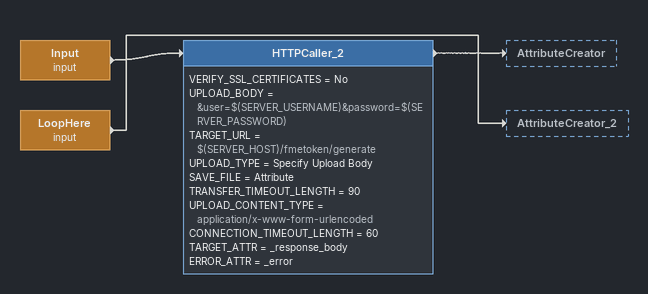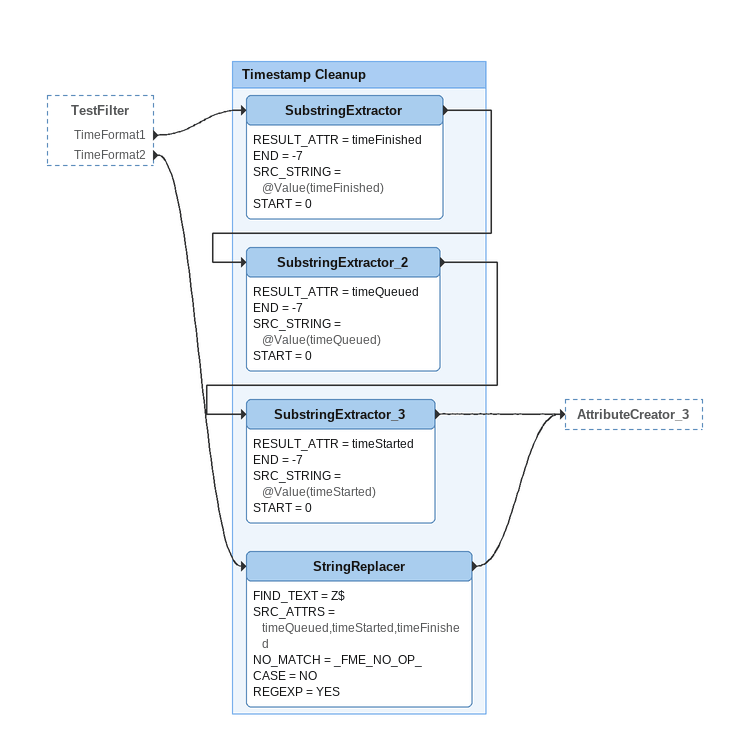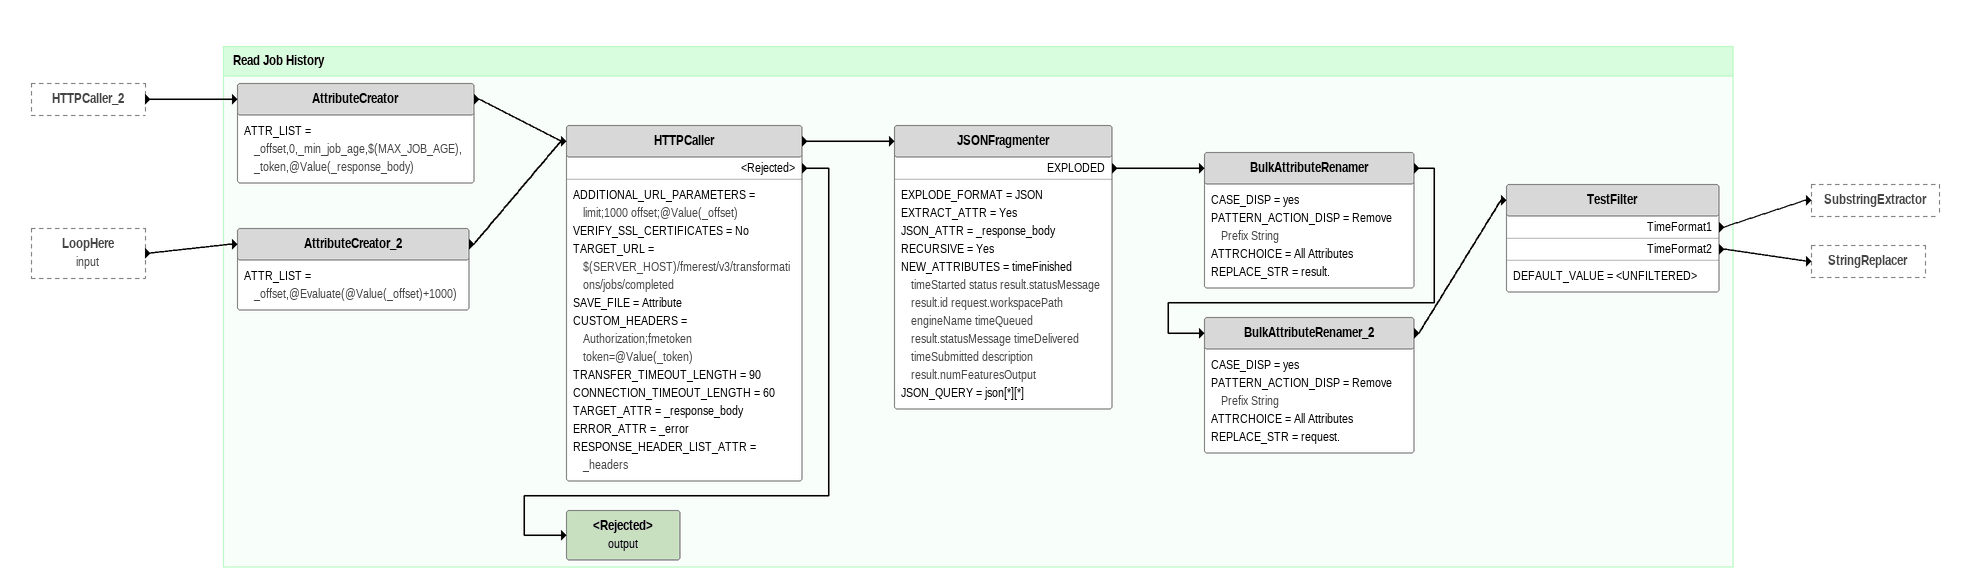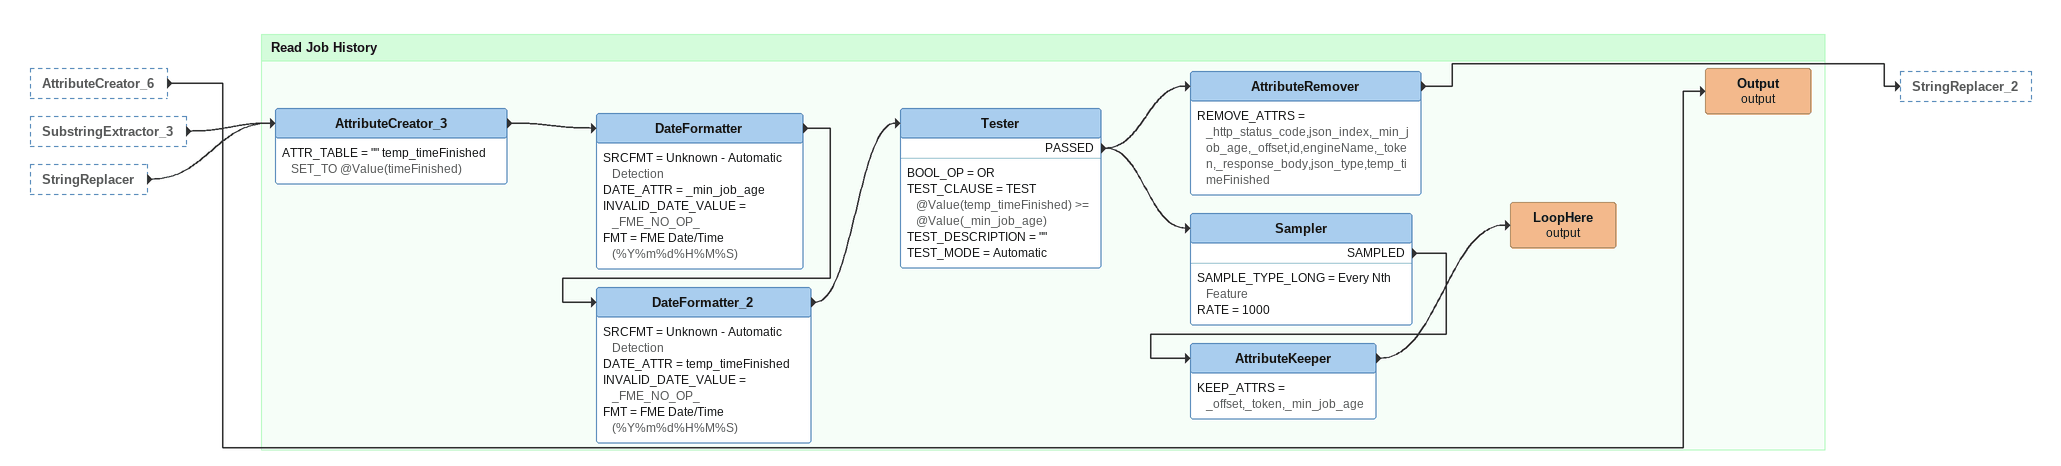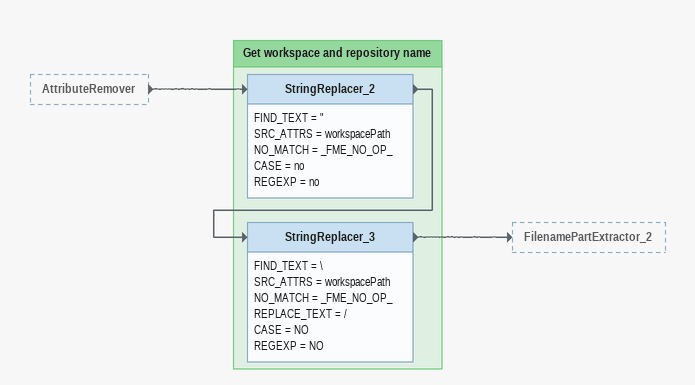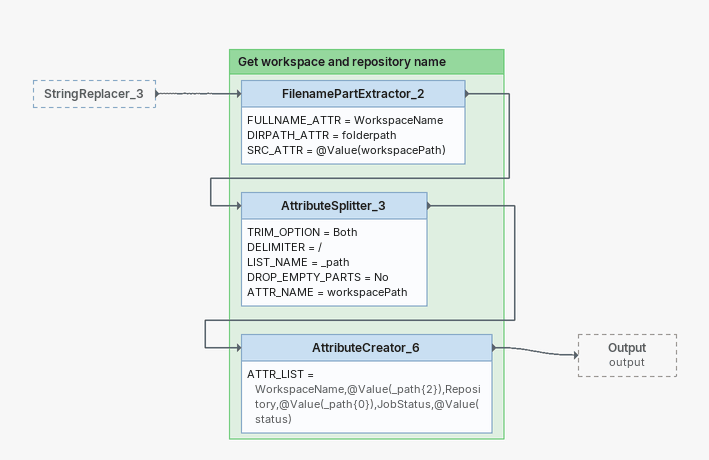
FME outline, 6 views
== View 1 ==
Input (input)
    -> HTTPCaller_2
HTTPCaller_2
    VERIFY_SSL_CERTIFICATES = No
    UPLOAD_BODY = &user=$(SERVER_USERNAME)&password=$(SERVER_PASSWORD)
    TARGET_URL = $(SERVER_HOST)/fmetoken/generate
    UPLOAD_TYPE = Specify Upload Body
    SAVE_FILE = Attribute
    TRANSFER_TIMEOUT_LENGTH = 90
    UPLOAD_CONTENT_TYPE = application/x-www-form-urlencoded
    CONNECTION_TIMEOUT_LENGTH = 60
    TARGET_ATTR = _response_body
    ERROR_ATTR = _error
    -> AttributeCreator
LoopHere (input)
    -> AttributeCreator_2

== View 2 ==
TestFilter [outside]
    TimeFormat1 -> SubstringExtractor
    TimeFormat2 -> StringReplacer

Bookmark: Timestamp Cleanup
SubstringExtractor
    RESULT_ATTR = timeFinished
    END = -7
    SRC_STRING = @Value(timeFinished)
    START = 0
    -> SubstringExtractor_2
SubstringExtractor_2
    RESULT_ATTR = timeQueued
    END = -7
    SRC_STRING = @Value(timeQueued)
    START = 0
    -> SubstringExtractor_3
SubstringExtractor_3
    RESULT_ATTR = timeStarted
    END = -7
    SRC_STRING = @Value(timeStarted)
    START = 0
    -> AttributeCreator_3
StringReplacer
    FIND_TEXT = Z$
    SRC_ATTRS = timeQueued,timeStarted,timeFinished
    NO_MATCH = _FME_NO_OP_
    CASE = NO
    REGEXP = YES
    -> AttributeCreator_3

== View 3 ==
HTTPCaller_2 [outside]
    -> AttributeCreator
LoopHere (input) [outside]
    -> AttributeCreator_2

Bookmark: Read Job History
AttributeCreator
    ATTR_LIST = _offset,0,_min_job_age,$(MAX_JOB_AGE),_token,@Value(_response_body)
    -> HTTPCaller
AttributeCreator_2
    ATTR_LIST = _offset,@Evaluate(@Value(_offset)+1000)
    -> HTTPCaller
HTTPCaller
    ADDITIONAL_URL_PARAMETERS = limit;1000 offset;@Value(_offset)
    VERIFY_SSL_CERTIFICATES = No
    TARGET_URL = $(SERVER_HOST)/fmerest/v3/transformations/jobs/completed
    SAVE_FILE = Attribute
    CUSTOM_HEADERS = Authorization;fmetoken token=@Value(_token)
    TRANSFER_TIMEOUT_LENGTH = 90
    CONNECTION_TIMEOUT_LENGTH = 60
    TARGET_ATTR = _response_body
    ERROR_ATTR = _error
    RESPONSE_HEADER_LIST_ATTR = _headers
    -> JSONFragmenter
    <Rejected> -> <Rejected> (output)
JSONFragmenter
    EXPLODE_FORMAT = JSON
    EXTRACT_ATTR = Yes
    JSON_ATTR = _response_body
    RECURSIVE = Yes
    NEW_ATTRIBUTES = timeFinished timeStarted status result.statusMessage result.id request.workspacePath engineName timeQueued result.statusMessage timeDelivered timeSubmitted description result.numFeaturesOutput
    JSON_QUERY = json[*][*]
    EXPLODED -> BulkAttributeRenamer
BulkAttributeRenamer
    CASE_DISP = yes
    PATTERN_ACTION_DISP = Remove Prefix String
    ATTRCHOICE = All Attributes
    REPLACE_STR = result.
    -> BulkAttributeRenamer_2
BulkAttributeRenamer_2
    CASE_DISP = yes
    PATTERN_ACTION_DISP = Remove Prefix String
    ATTRCHOICE = All Attributes
    REPLACE_STR = request.
    -> TestFilter
TestFilter
    DEFAULT_VALUE = <UNFILTERED>
    TimeFormat1 -> SubstringExtractor
    TimeFormat2 -> StringReplacer
<Rejected> (output)

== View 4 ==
AttributeCreator_6 [outside]
    -> Output (output)
SubstringExtractor_3 [outside]
    -> AttributeCreator_3
StringReplacer [outside]
    -> AttributeCreator_3

Bookmark: Read Job History
AttributeCreator_3
    ATTR_TABLE = "" temp_timeFinished SET_TO @Value(timeFinished)
    -> DateFormatter
DateFormatter
    SRCFMT = Unknown - Automatic Detection
    DATE_ATTR = _min_job_age
    INVALID_DATE_VALUE = _FME_NO_OP_
    FMT = FME Date/Time (%Y%m%d%H%M%S)
    -> DateFormatter_2
DateFormatter_2
    SRCFMT = Unknown - Automatic Detection
    DATE_ATTR = temp_timeFinished
    INVALID_DATE_VALUE = _FME_NO_OP_
    FMT = FME Date/Time (%Y%m%d%H%M%S)
    -> Tester
Tester
    BOOL_OP = OR
    TEST_CLAUSE = TEST @Value(temp_timeFinished) >= @Value(_min_job_age)
    TEST_DESCRIPTION = ""
    TEST_MODE = Automatic
    PASSED -> AttributeRemover
    PASSED -> Sampler
AttributeRemover
    REMOVE_ATTRS = _http_status_code,json_index,_min_job_age,_offset,id,engineName,_token,_response_body,json_type,temp_timeFinished
    -> StringReplacer_2
Output (output)
Sampler
    SAMPLE_TYPE_LONG = Every Nth Feature
    RATE = 1000
    SAMPLED -> AttributeKeeper
AttributeKeeper
    KEEP_ATTRS = _offset,_token,_min_job_age
    -> LoopHere (output)
LoopHere (output)

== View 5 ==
AttributeRemover [outside]
    -> StringReplacer_2

Bookmark: Get workspace and repository name
StringReplacer_2
    FIND_TEXT = "
    SRC_ATTRS = workspacePath
    NO_MATCH = _FME_NO_OP_
    CASE = no
    REGEXP = no
    -> StringReplacer_3
StringReplacer_3
    FIND_TEXT = \
    SRC_ATTRS = workspacePath
    NO_MATCH = _FME_NO_OP_
    REPLACE_TEXT = /
    CASE = NO
    REGEXP = NO
    -> FilenamePartExtractor_2

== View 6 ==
StringReplacer_3 [outside]
    -> FilenamePartExtractor_2

Bookmark: Get workspace and repository name
FilenamePartExtractor_2
    FULLNAME_ATTR = WorkspaceName
    DIRPATH_ATTR = folderpath
    SRC_ATTR = @Value(workspacePath)
    -> AttributeSplitter_3
AttributeSplitter_3
    TRIM_OPTION = Both
    DELIMITER = /
    LIST_NAME = _path
    DROP_EMPTY_PARTS = No
    ATTR_NAME = workspacePath
    -> AttributeCreator_6
AttributeCreator_6
    ATTR_LIST = WorkspaceName,@Value(_path{2}),Repository,@Value(_path{0}),JobStatus,@Value(status)
    -> Output (output)
